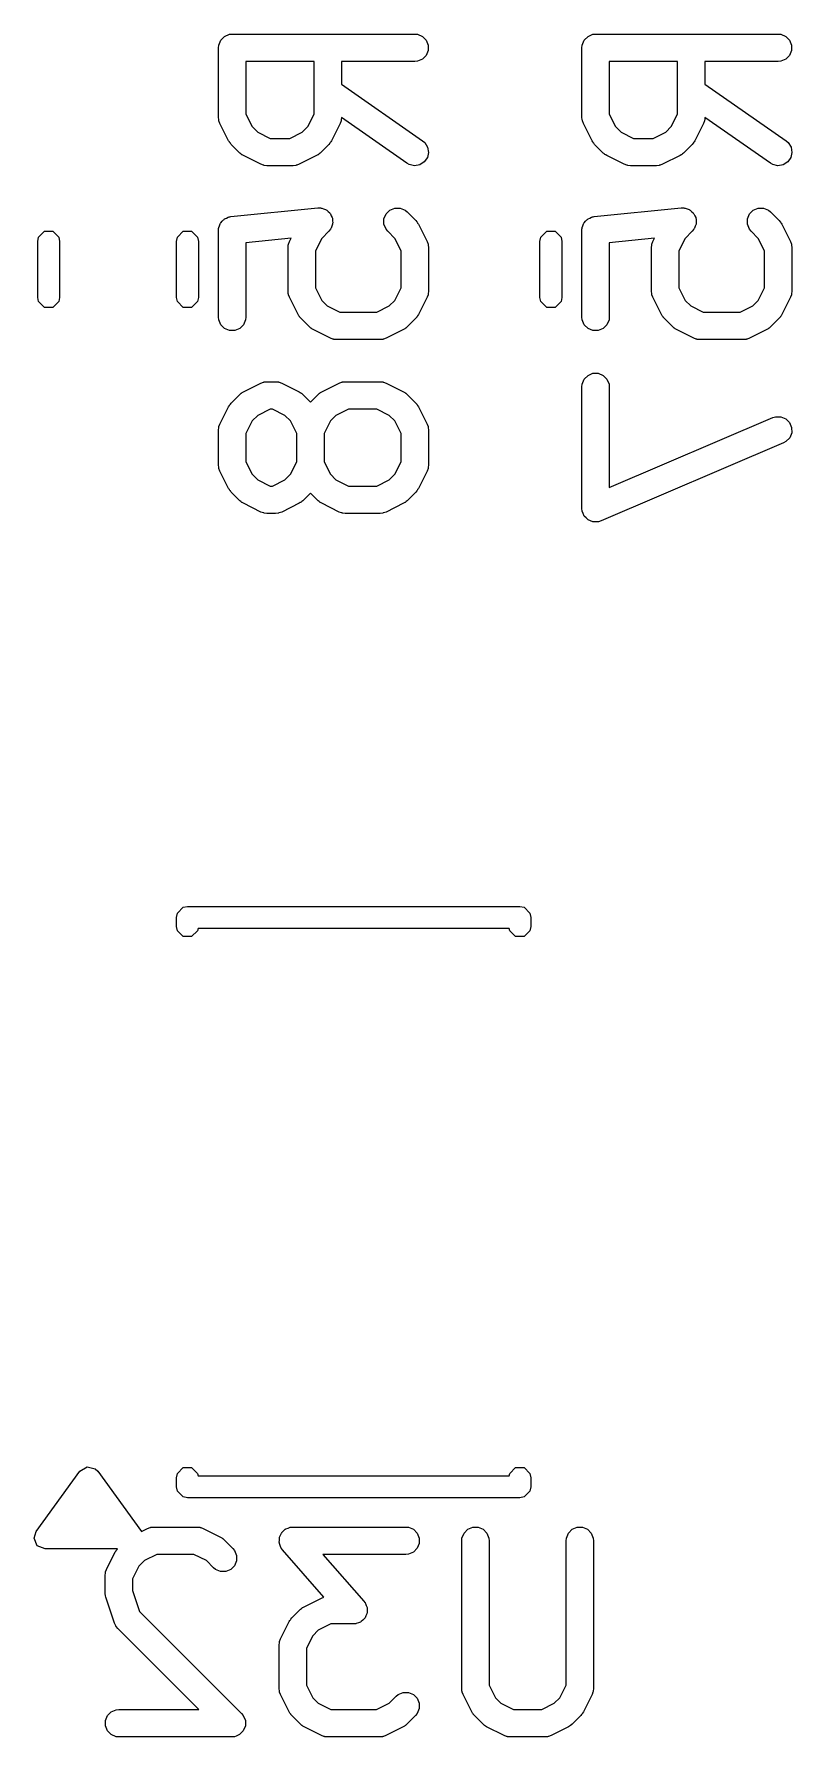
# Model space of a CAD drawing. Extents: x 3.99 to 8.09, y -5.39 to -1.7.
# Drawn here: x 4.3425 to 4.5059, y -2.635 to -2.2677 of the extents above; entities that cross this region are included whole.
import ezdxf

# ---------------------------------------------------------------- set-up
doc = ezdxf.new("R2010")
doc.units = 0
doc.header["$MEASUREMENT"] = 0
doc.layers.add('BLACK', color=7, linetype='CONTINUOUS')

msp = doc.modelspace()

# ---------------------------------------------------------------- linework, layer by layer
at = {"layer": 'BLACK', "linetype": 'CONTINUOUS'}
for p, q in [((4.38233, -2.27012), (4.38277, -2.26906)), ((4.38277, -2.26906), (4.38359, -2.26824)), ((4.38359, -2.26824), (4.38465, -2.2678)), ((4.38465, -2.2678), (4.38523, -2.26774)), ((4.38523, -2.26774), (4.4246, -2.26774)), ((4.4246, -2.26774), (4.42518, -2.2678)), ((4.42518, -2.2678), (4.42624, -2.26824)), ((4.42624, -2.26824), (4.42705, -2.26906)), ((4.42705, -2.26906), (4.4275, -2.27012)), ((4.46068, -2.27012), (4.46112, -2.26906)), ((4.46112, -2.26906), (4.46194, -2.26824)), ((4.46194, -2.26824), (4.463, -2.2678)), ((4.463, -2.2678), (4.46358, -2.26774)), ((4.46358, -2.26774), (4.50295, -2.26774)), ((4.50295, -2.26774), (4.50352, -2.2678)), ((4.50352, -2.2678), (4.50459, -2.26824)), ((4.50459, -2.26824), (4.5054, -2.26906)), ((4.5054, -2.26906), (4.50584, -2.27012)), ((4.38228, -2.2707), (4.38233, -2.27012)), ((4.38228, -2.2857), (4.38228, -2.2707)), ((4.42624, -2.27315), (4.42518, -2.27359)), ((4.42705, -2.27234), (4.42624, -2.27315)), ((4.4275, -2.27127), (4.42705, -2.27234)), ((4.4275, -2.27012), (4.4275, -2.27127)), ((4.46062, -2.2707), (4.46068, -2.27012)), ((4.46062, -2.2857), (4.46062, -2.2707)), ((4.50459, -2.27315), (4.50352, -2.27359)), ((4.5054, -2.27234), (4.50459, -2.27315)), ((4.50584, -2.27127), (4.5054, -2.27234)), ((4.50584, -2.27012), (4.50584, -2.27127)), ((4.4029, -2.27365), (4.38818, -2.27365)), ((4.38818, -2.27365), (4.38818, -2.285)), ((4.4029, -2.285), (4.4029, -2.27365)), ((4.4246, -2.27365), (4.4088, -2.27365)), ((4.4088, -2.27365), (4.4088, -2.27853)), ((4.42518, -2.27359), (4.4246, -2.27365)), ((4.48125, -2.27365), (4.46653, -2.27365)), ((4.46653, -2.27365), (4.46653, -2.285)), ((4.48125, -2.285), (4.48125, -2.27365)), ((4.50295, -2.27365), (4.48715, -2.27365)), ((4.48715, -2.27365), (4.48715, -2.27853)), ((4.50352, -2.27359), (4.50295, -2.27365)), ((4.4088, -2.27853), (4.42629, -2.29078)), ((4.48715, -2.27853), (4.50464, -2.29078)), ((4.38233, -2.28627), (4.38228, -2.2857)), ((4.38237, -2.28637), (4.38233, -2.28627)), ((4.38238, -2.28648), (4.38237, -2.28637)), ((4.38259, -2.28702), (4.38238, -2.28648)), ((4.38446, -2.29077), (4.38259, -2.28702)), ((4.38818, -2.285), (4.38953, -2.2877)), ((4.38953, -2.2877), (4.39073, -2.28889)), ((4.40035, -2.28889), (4.40155, -2.2877)), ((4.40155, -2.2877), (4.4029, -2.285)), ((4.40849, -2.28702), (4.40662, -2.29077)), ((4.4087, -2.28648), (4.40849, -2.28702)), ((4.40871, -2.28637), (4.4087, -2.28648)), ((4.40875, -2.28627), (4.40871, -2.28637)), ((4.4088, -2.28574), (4.40875, -2.28627)), ((4.42291, -2.29561), (4.4088, -2.28574)), ((4.46068, -2.28627), (4.46062, -2.2857)), ((4.46072, -2.28637), (4.46068, -2.28627)), ((4.46073, -2.28648), (4.46072, -2.28637)), ((4.46093, -2.28702), (4.46073, -2.28648)), ((4.46281, -2.29077), (4.46093, -2.28702)), ((4.46653, -2.285), (4.46788, -2.2877)), ((4.46788, -2.2877), (4.46907, -2.28889)), ((4.4787, -2.28889), (4.4799, -2.2877)), ((4.4799, -2.2877), (4.48125, -2.285)), ((4.48684, -2.28702), (4.48496, -2.29077)), ((4.48705, -2.28648), (4.48684, -2.28702)), ((4.48709, -2.28627), (4.48705, -2.28637)), ((4.48705, -2.28637), (4.48705, -2.28648)), ((4.48715, -2.28574), (4.48709, -2.28627)), ((4.50125, -2.29561), (4.48715, -2.28574)), ((4.38462, -2.29101), (4.38446, -2.29077)), ((4.38465, -2.29109), (4.38462, -2.29101)), ((4.38472, -2.29117), (4.38465, -2.29109)), ((4.38477, -2.29126), (4.38472, -2.29117)), ((4.38483, -2.29131), (4.38477, -2.29126)), ((4.38502, -2.29153), (4.38483, -2.29131)), ((4.38689, -2.29341), (4.38502, -2.29153)), ((4.39073, -2.28889), (4.39343, -2.29024)), ((4.39343, -2.29024), (4.39766, -2.29024)), ((4.39766, -2.29024), (4.40035, -2.28889)), ((4.40606, -2.29153), (4.40419, -2.29341)), ((4.40625, -2.29131), (4.40606, -2.29153)), ((4.40631, -2.29126), (4.40625, -2.29131)), ((4.40637, -2.29117), (4.40631, -2.29126)), ((4.40643, -2.29109), (4.40637, -2.29117)), ((4.40646, -2.29101), (4.40643, -2.29109)), ((4.40662, -2.29077), (4.40646, -2.29101)), ((4.42629, -2.29078), (4.42673, -2.29115)), ((4.42673, -2.29115), (4.42735, -2.29212)), ((4.46297, -2.29101), (4.46281, -2.29077)), ((4.463, -2.29109), (4.46297, -2.29101)), ((4.46306, -2.29117), (4.463, -2.29109)), ((4.46312, -2.29126), (4.46306, -2.29117)), ((4.46318, -2.29131), (4.46312, -2.29126)), ((4.46336, -2.29153), (4.46318, -2.29131)), ((4.46524, -2.29341), (4.46336, -2.29153)), ((4.46907, -2.28889), (4.47177, -2.29024)), ((4.47177, -2.29024), (4.476, -2.29024)), ((4.476, -2.29024), (4.4787, -2.28889)), ((4.48441, -2.29153), (4.48254, -2.29341)), ((4.4846, -2.29131), (4.48441, -2.29153)), ((4.48466, -2.29126), (4.4846, -2.29131)), ((4.48471, -2.29117), (4.48466, -2.29126)), ((4.48478, -2.29109), (4.48471, -2.29117)), ((4.48481, -2.29101), (4.48478, -2.29109)), ((4.48496, -2.29077), (4.48481, -2.29101)), ((4.50464, -2.29078), (4.50508, -2.29115)), ((4.50508, -2.29115), (4.5057, -2.29212)), ((4.38712, -2.29359), (4.38689, -2.29341)), ((4.38717, -2.29365), (4.38712, -2.29359)), ((4.38726, -2.29371), (4.38717, -2.29365)), ((4.38734, -2.29377), (4.38726, -2.29371)), ((4.38741, -2.2938), (4.38734, -2.29377)), ((4.38766, -2.29396), (4.38741, -2.2938)), ((4.39141, -2.29584), (4.38766, -2.29396)), ((4.40342, -2.29396), (4.39967, -2.29584)), ((4.40367, -2.2938), (4.40342, -2.29396)), ((4.40374, -2.29377), (4.40367, -2.2938)), ((4.40382, -2.29371), (4.40374, -2.29377)), ((4.40391, -2.29365), (4.40382, -2.29371)), ((4.40396, -2.29359), (4.40391, -2.29365)), ((4.40419, -2.29341), (4.40396, -2.29359)), ((4.42664, -2.29533), (4.42567, -2.29595)), ((4.4273, -2.29438), (4.42664, -2.29533)), ((4.42755, -2.29326), (4.4273, -2.29438)), ((4.42735, -2.29212), (4.42755, -2.29326)), ((4.46546, -2.29359), (4.46524, -2.29341)), ((4.46551, -2.29365), (4.46546, -2.29359)), ((4.4656, -2.29371), (4.46551, -2.29365)), ((4.46568, -2.29377), (4.4656, -2.29371)), ((4.46576, -2.2938), (4.46568, -2.29377)), ((4.466, -2.29396), (4.46576, -2.2938)), ((4.46975, -2.29584), (4.466, -2.29396)), ((4.48177, -2.29396), (4.47802, -2.29584)), ((4.48202, -2.2938), (4.48177, -2.29396)), ((4.48209, -2.29377), (4.48202, -2.2938)), ((4.48217, -2.29371), (4.48209, -2.29377)), ((4.48226, -2.29365), (4.48217, -2.29371)), ((4.48231, -2.29359), (4.48226, -2.29365)), ((4.48254, -2.29341), (4.48231, -2.29359)), ((4.50499, -2.29533), (4.50402, -2.29595)), ((4.50565, -2.29438), (4.50499, -2.29533)), ((4.5059, -2.29326), (4.50565, -2.29438)), ((4.5057, -2.29212), (4.5059, -2.29326)), ((4.39195, -2.29604), (4.39141, -2.29584)), ((4.39205, -2.29605), (4.39195, -2.29604)), ((4.39215, -2.29609), (4.39205, -2.29605)), ((4.39273, -2.29615), (4.39215, -2.29609)), ((4.39835, -2.29615), (4.39273, -2.29615)), ((4.39893, -2.29609), (4.39835, -2.29615)), ((4.39903, -2.29605), (4.39893, -2.29609)), ((4.39913, -2.29604), (4.39903, -2.29605)), ((4.39967, -2.29584), (4.39913, -2.29604)), ((4.42341, -2.2959), (4.42291, -2.29561)), ((4.42454, -2.29615), (4.42341, -2.2959)), ((4.42567, -2.29595), (4.42454, -2.29615)), ((4.47029, -2.29604), (4.46975, -2.29584)), ((4.4704, -2.29605), (4.47029, -2.29604)), ((4.4705, -2.29609), (4.4704, -2.29605)), ((4.47107, -2.29615), (4.4705, -2.29609)), ((4.4767, -2.29615), (4.47107, -2.29615)), ((4.47727, -2.29609), (4.4767, -2.29615)), ((4.47737, -2.29605), (4.47727, -2.29609)), ((4.47748, -2.29604), (4.47737, -2.29605)), ((4.47802, -2.29584), (4.47748, -2.29604)), ((4.50176, -2.2959), (4.50125, -2.29561)), ((4.50288, -2.29615), (4.50176, -2.2959)), ((4.50402, -2.29595), (4.50288, -2.29615)), ((4.38494, -2.30713), (4.40368, -2.30525)), ((4.40368, -2.30525), (4.40426, -2.30525)), ((4.40426, -2.30525), (4.4044, -2.3053)), ((4.4044, -2.3053), (4.40455, -2.3053)), ((4.40455, -2.3053), (4.40495, -2.30546)), ((4.40495, -2.30546), (4.40536, -2.30559)), ((4.40536, -2.30559), (4.40548, -2.30568)), ((4.40548, -2.30568), (4.40562, -2.30574)), ((4.40562, -2.30574), (4.40592, -2.30604)), ((4.40592, -2.30604), (4.40626, -2.30632)), ((4.40626, -2.30632), (4.40633, -2.30645)), ((4.40633, -2.30645), (4.40643, -2.30655)), ((4.40643, -2.30655), (4.4066, -2.30695)), ((4.41795, -2.30762), (4.41839, -2.30655)), ((4.41839, -2.30655), (4.41921, -2.30574)), ((4.41921, -2.30574), (4.42027, -2.3053)), ((4.42027, -2.3053), (4.42143, -2.3053)), ((4.42143, -2.3053), (4.42249, -2.30574)), ((4.42249, -2.30574), (4.42294, -2.3061)), ((4.42294, -2.3061), (4.42481, -2.30798)), ((4.46328, -2.30713), (4.48203, -2.30525)), ((4.48203, -2.30525), (4.48261, -2.30525)), ((4.48261, -2.30525), (4.48275, -2.3053)), ((4.48275, -2.3053), (4.4829, -2.3053)), ((4.4829, -2.3053), (4.4833, -2.30546)), ((4.4833, -2.30546), (4.48371, -2.30559)), ((4.48371, -2.30559), (4.48383, -2.30568)), ((4.48383, -2.30568), (4.48396, -2.30574)), ((4.48396, -2.30574), (4.48427, -2.30604)), ((4.48427, -2.30604), (4.4846, -2.30632)), ((4.4846, -2.30632), (4.48467, -2.30645)), ((4.48467, -2.30645), (4.48478, -2.30655)), ((4.48478, -2.30655), (4.48494, -2.30695)), ((4.4963, -2.30762), (4.49674, -2.30655)), ((4.49674, -2.30655), (4.49756, -2.30574)), ((4.49756, -2.30574), (4.49862, -2.3053)), ((4.49862, -2.3053), (4.49977, -2.3053)), ((4.49977, -2.3053), (4.50084, -2.30574)), ((4.50084, -2.30574), (4.50128, -2.3061)), ((4.50128, -2.3061), (4.50316, -2.30798)), ((4.38228, -2.31007), (4.3823, -2.30985)), ((4.38228, -2.32882), (4.38228, -2.31007)), ((4.38229, -2.30978), (4.38231, -2.30971)), ((4.3823, -2.30985), (4.38229, -2.30978)), ((4.38231, -2.30971), (4.38233, -2.30949)), ((4.38233, -2.30949), (4.3825, -2.30909)), ((4.3825, -2.30909), (4.38262, -2.30868)), ((4.38262, -2.30868), (4.38272, -2.30856)), ((4.38272, -2.30856), (4.38277, -2.30843)), ((4.38277, -2.30843), (4.38308, -2.30812)), ((4.38308, -2.30812), (4.38335, -2.30779)), ((4.38335, -2.30779), (4.38348, -2.30772)), ((4.38348, -2.30772), (4.38359, -2.30761)), ((4.38359, -2.30761), (4.38399, -2.30745)), ((4.38399, -2.30745), (4.38437, -2.30724)), ((4.38437, -2.30724), (4.38459, -2.3072)), ((4.38459, -2.3072), (4.38465, -2.30717)), ((4.38465, -2.30717), (4.38473, -2.30717)), ((4.38473, -2.30717), (4.38494, -2.30713)), ((4.40643, -2.30983), (4.40606, -2.31028)), ((4.40649, -2.3097), (4.40643, -2.30983)), ((4.40658, -2.30958), (4.40649, -2.3097)), ((4.40671, -2.30917), (4.40658, -2.30958)), ((4.4066, -2.30695), (4.4068, -2.30733)), ((4.40687, -2.30877), (4.40671, -2.30917)), ((4.4068, -2.30733), (4.40682, -2.30748)), ((4.40682, -2.30748), (4.40687, -2.30762)), ((4.40687, -2.30762), (4.40687, -2.30805)), ((4.40687, -2.30805), (4.40692, -2.30848)), ((4.40692, -2.30848), (4.40687, -2.30862)), ((4.40687, -2.30862), (4.40687, -2.30877)), ((4.41795, -2.30877), (4.41795, -2.30762)), ((4.41839, -2.30983), (4.41795, -2.30877)), ((4.41876, -2.31028), (4.41839, -2.30983)), ((4.42481, -2.30798), (4.425, -2.30821)), ((4.425, -2.30821), (4.42506, -2.30826)), ((4.42506, -2.30826), (4.42511, -2.30835)), ((4.42511, -2.30835), (4.42518, -2.30843)), ((4.42518, -2.30843), (4.42521, -2.3085)), ((4.42521, -2.3085), (4.42537, -2.30875)), ((4.42537, -2.30875), (4.42724, -2.3125)), ((4.46062, -2.31007), (4.46064, -2.30985)), ((4.46062, -2.32882), (4.46062, -2.31007)), ((4.46064, -2.30978), (4.46066, -2.30971)), ((4.46064, -2.30985), (4.46064, -2.30978)), ((4.46066, -2.30971), (4.46068, -2.30949)), ((4.46068, -2.30949), (4.46084, -2.30909)), ((4.46084, -2.30909), (4.46097, -2.30868)), ((4.46097, -2.30868), (4.46106, -2.30856)), ((4.46106, -2.30856), (4.46112, -2.30843)), ((4.46112, -2.30843), (4.46143, -2.30812)), ((4.46143, -2.30812), (4.4617, -2.30779)), ((4.4617, -2.30779), (4.46183, -2.30772)), ((4.46183, -2.30772), (4.46194, -2.30761)), ((4.46194, -2.30761), (4.46233, -2.30745)), ((4.46233, -2.30745), (4.46271, -2.30724)), ((4.46271, -2.30724), (4.46293, -2.3072)), ((4.46293, -2.3072), (4.463, -2.30717)), ((4.463, -2.30717), (4.46307, -2.30717)), ((4.46307, -2.30717), (4.46328, -2.30713)), ((4.48478, -2.30983), (4.48441, -2.31028)), ((4.48484, -2.3097), (4.48478, -2.30983)), ((4.48493, -2.30958), (4.48484, -2.3097)), ((4.48505, -2.30917), (4.48493, -2.30958)), ((4.48494, -2.30695), (4.48515, -2.30733)), ((4.48522, -2.30877), (4.48505, -2.30917)), ((4.48515, -2.30733), (4.48516, -2.30748)), ((4.48516, -2.30748), (4.48522, -2.30762)), ((4.48522, -2.30762), (4.48522, -2.30805)), ((4.48522, -2.30805), (4.48526, -2.30848)), ((4.48526, -2.30848), (4.48522, -2.30862)), ((4.48522, -2.30862), (4.48522, -2.30877)), ((4.4963, -2.30877), (4.4963, -2.30762)), ((4.49674, -2.30983), (4.4963, -2.30877)), ((4.49711, -2.31028), (4.49674, -2.30983)), ((4.50316, -2.30798), (4.50334, -2.30821)), ((4.50334, -2.30821), (4.5034, -2.30826)), ((4.5034, -2.30826), (4.50346, -2.30835)), ((4.50346, -2.30835), (4.50353, -2.30843)), ((4.50353, -2.30843), (4.50356, -2.3085)), ((4.50356, -2.3085), (4.50371, -2.30875)), ((4.50371, -2.30875), (4.50559, -2.3125)), ((4.34331, -2.31246), (4.34349, -2.31155)), ((4.34331, -2.32455), (4.34331, -2.31246)), ((4.34349, -2.31155), (4.34477, -2.31027)), ((4.34477, -2.31027), (4.34657, -2.31027)), ((4.34657, -2.31027), (4.34785, -2.31155)), ((4.34785, -2.31155), (4.34803, -2.31246)), ((4.34803, -2.31246), (4.34803, -2.32455)), ((4.37323, -2.31246), (4.37341, -2.31155)), ((4.37323, -2.32455), (4.37323, -2.31246)), ((4.37341, -2.31155), (4.37469, -2.31027)), ((4.37469, -2.31027), (4.37649, -2.31027)), ((4.37649, -2.31027), (4.37777, -2.31155)), ((4.37777, -2.31155), (4.37795, -2.31246)), ((4.37795, -2.31246), (4.37795, -2.32455)), ((4.39795, -2.31176), (4.38818, -2.31274)), ((4.38818, -2.31274), (4.38818, -2.32882)), ((4.39727, -2.31382), (4.39733, -2.31324)), ((4.39727, -2.32319), (4.39727, -2.31382)), ((4.39733, -2.31324), (4.39737, -2.31314)), ((4.39737, -2.31314), (4.39738, -2.31304)), ((4.39738, -2.31304), (4.39759, -2.3125)), ((4.39759, -2.3125), (4.39795, -2.31176)), ((4.40453, -2.31182), (4.40318, -2.31451)), ((4.40606, -2.31028), (4.40453, -2.31182)), ((4.4203, -2.31182), (4.41876, -2.31028)), ((4.42165, -2.31451), (4.4203, -2.31182)), ((4.42724, -2.3125), (4.42745, -2.31304)), ((4.42745, -2.31304), (4.42745, -2.31314)), ((4.42745, -2.31314), (4.4275, -2.31324)), ((4.4275, -2.31324), (4.42755, -2.31382)), ((4.42755, -2.31382), (4.42755, -2.32319)), ((4.45157, -2.31246), (4.45175, -2.31155)), ((4.45157, -2.32455), (4.45157, -2.31246)), ((4.45175, -2.31155), (4.45303, -2.31027)), ((4.45303, -2.31027), (4.45484, -2.31027)), ((4.45484, -2.31027), (4.45612, -2.31155)), ((4.45612, -2.31155), (4.4563, -2.31246)), ((4.4563, -2.31246), (4.4563, -2.32455)), ((4.4763, -2.31176), (4.46653, -2.31274)), ((4.46653, -2.31274), (4.46653, -2.32882)), ((4.47562, -2.31382), (4.47568, -2.31324)), ((4.47562, -2.32319), (4.47562, -2.31382)), ((4.47568, -2.31324), (4.47572, -2.31314)), ((4.47572, -2.31314), (4.47573, -2.31304)), ((4.47573, -2.31304), (4.47593, -2.3125)), ((4.47593, -2.3125), (4.4763, -2.31176)), ((4.48288, -2.31182), (4.48153, -2.31451)), ((4.48441, -2.31028), (4.48288, -2.31182)), ((4.49864, -2.31182), (4.49711, -2.31028)), ((4.49999, -2.31451), (4.49864, -2.31182)), ((4.50559, -2.3125), (4.50579, -2.31304)), ((4.50579, -2.31304), (4.5058, -2.31314)), ((4.5058, -2.31314), (4.50584, -2.31324)), ((4.50584, -2.31324), (4.5059, -2.31382)), ((4.5059, -2.31382), (4.5059, -2.32319)), ((4.40318, -2.31451), (4.40318, -2.32249)), ((4.42165, -2.32249), (4.42165, -2.31451)), ((4.48153, -2.31451), (4.48153, -2.32249)), ((4.49999, -2.32249), (4.49999, -2.31451)), ((4.34349, -2.32546), (4.34331, -2.32455)), ((4.34803, -2.32455), (4.34785, -2.32546)), ((4.37341, -2.32546), (4.37323, -2.32455)), ((4.37795, -2.32455), (4.37777, -2.32546)), ((4.39733, -2.32377), (4.39727, -2.32319)), ((4.39737, -2.32386), (4.39733, -2.32377)), ((4.39738, -2.32397), (4.39737, -2.32386)), ((4.39759, -2.32451), (4.39738, -2.32397)), ((4.39946, -2.32826), (4.39759, -2.32451)), ((4.40318, -2.32249), (4.40453, -2.32519)), ((4.4203, -2.32519), (4.42165, -2.32249)), ((4.42724, -2.32451), (4.42537, -2.32826)), ((4.42745, -2.32397), (4.42724, -2.32451)), ((4.4275, -2.32377), (4.42745, -2.32386)), ((4.42745, -2.32386), (4.42745, -2.32397)), ((4.42755, -2.32319), (4.4275, -2.32377)), ((4.45175, -2.32546), (4.45157, -2.32455)), ((4.4563, -2.32455), (4.45612, -2.32546)), ((4.47568, -2.32377), (4.47562, -2.32319)), ((4.47572, -2.32386), (4.47568, -2.32377)), ((4.47573, -2.32397), (4.47572, -2.32386)), ((4.47593, -2.32451), (4.47573, -2.32397)), ((4.47781, -2.32826), (4.47593, -2.32451)), ((4.48153, -2.32249), (4.48288, -2.32519)), ((4.49864, -2.32519), (4.49999, -2.32249)), ((4.50559, -2.32451), (4.50371, -2.32826)), ((4.50579, -2.32397), (4.50559, -2.32451)), ((4.5058, -2.32386), (4.50579, -2.32397)), ((4.50584, -2.32377), (4.5058, -2.32386)), ((4.5059, -2.32319), (4.50584, -2.32377)), ((4.34477, -2.32674), (4.34349, -2.32546)), ((4.34657, -2.32674), (4.34477, -2.32674)), ((4.34785, -2.32546), (4.34657, -2.32674)), ((4.37469, -2.32674), (4.37341, -2.32546)), ((4.37649, -2.32674), (4.37469, -2.32674)), ((4.37777, -2.32546), (4.37649, -2.32674)), ((4.39962, -2.32851), (4.39946, -2.32826)), ((4.39965, -2.32858), (4.39962, -2.32851)), ((4.39971, -2.32866), (4.39965, -2.32858)), ((4.40453, -2.32519), (4.40573, -2.32639)), ((4.40573, -2.32639), (4.40842, -2.32774)), ((4.40842, -2.32774), (4.4164, -2.32774)), ((4.4164, -2.32774), (4.4191, -2.32639)), ((4.4191, -2.32639), (4.4203, -2.32519)), ((4.42518, -2.32858), (4.42511, -2.32866)), ((4.42521, -2.32851), (4.42518, -2.32858)), ((4.42537, -2.32826), (4.42521, -2.32851)), ((4.45303, -2.32674), (4.45175, -2.32546)), ((4.45484, -2.32674), (4.45303, -2.32674)), ((4.45612, -2.32546), (4.45484, -2.32674)), ((4.47796, -2.32851), (4.47781, -2.32826)), ((4.47799, -2.32858), (4.47796, -2.32851)), ((4.47806, -2.32866), (4.47799, -2.32858)), ((4.48288, -2.32519), (4.48407, -2.32639)), ((4.48407, -2.32639), (4.48677, -2.32774)), ((4.48677, -2.32774), (4.49475, -2.32774)), ((4.49475, -2.32774), (4.49745, -2.32639)), ((4.49745, -2.32639), (4.49864, -2.32519)), ((4.50353, -2.32858), (4.50346, -2.32866)), ((4.50356, -2.32851), (4.50353, -2.32858)), ((4.50371, -2.32826), (4.50356, -2.32851)), ((4.38233, -2.32939), (4.38228, -2.32882)), ((4.38277, -2.33046), (4.38233, -2.32939)), ((4.38359, -2.33127), (4.38277, -2.33046)), ((4.38465, -2.33171), (4.38359, -2.33127)), ((4.38581, -2.33171), (4.38465, -2.33171)), ((4.38687, -2.33127), (4.38581, -2.33171)), ((4.38768, -2.33046), (4.38687, -2.33127)), ((4.38813, -2.32939), (4.38768, -2.33046)), ((4.38818, -2.32882), (4.38813, -2.32939)), ((4.39977, -2.32875), (4.39971, -2.32866)), ((4.39983, -2.3288), (4.39977, -2.32875)), ((4.40001, -2.32903), (4.39983, -2.3288)), ((4.40189, -2.3309), (4.40001, -2.32903)), ((4.40212, -2.33109), (4.40189, -2.3309)), ((4.40217, -2.33115), (4.40212, -2.33109)), ((4.40226, -2.3312), (4.40217, -2.33115)), ((4.40234, -2.33127), (4.40226, -2.3312)), ((4.40241, -2.3313), (4.40234, -2.33127)), ((4.40266, -2.33146), (4.40241, -2.3313)), ((4.40641, -2.33333), (4.40266, -2.33146)), ((4.42217, -2.33146), (4.41842, -2.33333)), ((4.42242, -2.3313), (4.42217, -2.33146)), ((4.42249, -2.33127), (4.42242, -2.3313)), ((4.42257, -2.3312), (4.42249, -2.33127)), ((4.42266, -2.33115), (4.42257, -2.3312)), ((4.42271, -2.33109), (4.42266, -2.33115)), ((4.42294, -2.3309), (4.42271, -2.33109)), ((4.42481, -2.32903), (4.42294, -2.3309)), ((4.425, -2.3288), (4.42481, -2.32903)), ((4.42506, -2.32875), (4.425, -2.3288)), ((4.42511, -2.32866), (4.42506, -2.32875)), ((4.46068, -2.32939), (4.46062, -2.32882)), ((4.46112, -2.33046), (4.46068, -2.32939)), ((4.46194, -2.33127), (4.46112, -2.33046)), ((4.463, -2.33171), (4.46194, -2.33127)), ((4.46415, -2.33171), (4.463, -2.33171)), ((4.46522, -2.33127), (4.46415, -2.33171)), ((4.46603, -2.33046), (4.46522, -2.33127)), ((4.46647, -2.32939), (4.46603, -2.33046)), ((4.46653, -2.32882), (4.46647, -2.32939)), ((4.47812, -2.32875), (4.47806, -2.32866)), ((4.47817, -2.3288), (4.47812, -2.32875)), ((4.47836, -2.32903), (4.47817, -2.3288)), ((4.48024, -2.3309), (4.47836, -2.32903)), ((4.48046, -2.33109), (4.48024, -2.3309)), ((4.48051, -2.33115), (4.48046, -2.33109)), ((4.4806, -2.3312), (4.48051, -2.33115)), ((4.48068, -2.33127), (4.4806, -2.3312)), ((4.48075, -2.3313), (4.48068, -2.33127)), ((4.481, -2.33146), (4.48075, -2.3313)), ((4.48475, -2.33333), (4.481, -2.33146)), ((4.50052, -2.33146), (4.49677, -2.33333)), ((4.50076, -2.3313), (4.50052, -2.33146)), ((4.50084, -2.33127), (4.50076, -2.3313)), ((4.50092, -2.3312), (4.50084, -2.33127)), ((4.50101, -2.33115), (4.50092, -2.3312)), ((4.50106, -2.33109), (4.50101, -2.33115)), ((4.50128, -2.3309), (4.50106, -2.33109)), ((4.50316, -2.32903), (4.50128, -2.3309)), ((4.50334, -2.3288), (4.50316, -2.32903)), ((4.5034, -2.32875), (4.50334, -2.3288)), ((4.50346, -2.32866), (4.5034, -2.32875)), ((4.40695, -2.33354), (4.40641, -2.33333)), ((4.40705, -2.33355), (4.40695, -2.33354)), ((4.40715, -2.33359), (4.40705, -2.33355)), ((4.40773, -2.33364), (4.40715, -2.33359)), ((4.4171, -2.33364), (4.40773, -2.33364)), ((4.41768, -2.33359), (4.4171, -2.33364)), ((4.41777, -2.33355), (4.41768, -2.33359)), ((4.41788, -2.33354), (4.41777, -2.33355)), ((4.41842, -2.33333), (4.41788, -2.33354)), ((4.48529, -2.33354), (4.48475, -2.33333)), ((4.4854, -2.33355), (4.48529, -2.33354)), ((4.4855, -2.33359), (4.4854, -2.33355)), ((4.48607, -2.33364), (4.4855, -2.33359)), ((4.49545, -2.33364), (4.48607, -2.33364)), ((4.49602, -2.33359), (4.49545, -2.33364)), ((4.49612, -2.33355), (4.49602, -2.33359)), ((4.49623, -2.33354), (4.49612, -2.33355)), ((4.49677, -2.33333), (4.49623, -2.33354)), ((4.38766, -2.34492), (4.39141, -2.34305)), ((4.39141, -2.34305), (4.39195, -2.34284)), ((4.39195, -2.34284), (4.39205, -2.34283)), ((4.39205, -2.34283), (4.39215, -2.34279)), ((4.39215, -2.34279), (4.39273, -2.34274)), ((4.39273, -2.34274), (4.3946, -2.34274)), ((4.3946, -2.34274), (4.39518, -2.34279)), ((4.39518, -2.34279), (4.39528, -2.34283)), ((4.39528, -2.34283), (4.39538, -2.34284)), ((4.39538, -2.34284), (4.39592, -2.34305)), ((4.39592, -2.34305), (4.39967, -2.34492)), ((4.40453, -2.34492), (4.40828, -2.34305)), ((4.40828, -2.34305), (4.40882, -2.34284)), ((4.40882, -2.34284), (4.40893, -2.34283)), ((4.40893, -2.34283), (4.40902, -2.34279)), ((4.40902, -2.34279), (4.4096, -2.34274)), ((4.4096, -2.34274), (4.4171, -2.34274)), ((4.4171, -2.34274), (4.41768, -2.34279)), ((4.41768, -2.34279), (4.41777, -2.34283)), ((4.41777, -2.34283), (4.41788, -2.34284)), ((4.41788, -2.34284), (4.41842, -2.34305)), ((4.41842, -2.34305), (4.42217, -2.34492)), ((4.46062, -2.34381), (4.46068, -2.34324)), ((4.46068, -2.34324), (4.46112, -2.34217)), ((4.46112, -2.34217), (4.46194, -2.34136)), ((4.46194, -2.34136), (4.463, -2.34092)), ((4.463, -2.34092), (4.46415, -2.34092)), ((4.46415, -2.34092), (4.46522, -2.34136)), ((4.46522, -2.34136), (4.46603, -2.34217)), ((4.46603, -2.34217), (4.46647, -2.34324)), ((4.46647, -2.34324), (4.46653, -2.34381)), ((4.38502, -2.34735), (4.38689, -2.34547)), ((4.38689, -2.34547), (4.38712, -2.34529)), ((4.38712, -2.34529), (4.38717, -2.34523)), ((4.38717, -2.34523), (4.38726, -2.34517)), ((4.38726, -2.34517), (4.38734, -2.34511)), ((4.38734, -2.34511), (4.38741, -2.34508)), ((4.38741, -2.34508), (4.38766, -2.34492)), ((4.39967, -2.34492), (4.39992, -2.34508)), ((4.39992, -2.34508), (4.39999, -2.34511)), ((4.39999, -2.34511), (4.40007, -2.34517)), ((4.40007, -2.34517), (4.40016, -2.34523)), ((4.40016, -2.34523), (4.40021, -2.34529)), ((4.40021, -2.34529), (4.40044, -2.34547)), ((4.40044, -2.34547), (4.4021, -2.34714)), ((4.4021, -2.34714), (4.40376, -2.34547)), ((4.40376, -2.34547), (4.40399, -2.34529)), ((4.40399, -2.34529), (4.40404, -2.34523)), ((4.40404, -2.34523), (4.40413, -2.34517)), ((4.40413, -2.34517), (4.40421, -2.34511)), ((4.40421, -2.34511), (4.40428, -2.34508)), ((4.40428, -2.34508), (4.40453, -2.34492)), ((4.42217, -2.34492), (4.42242, -2.34508)), ((4.42242, -2.34508), (4.42249, -2.34511)), ((4.42249, -2.34511), (4.42257, -2.34517)), ((4.42257, -2.34517), (4.42266, -2.34523)), ((4.42266, -2.34523), (4.42271, -2.34529)), ((4.42271, -2.34529), (4.42294, -2.34547)), ((4.42294, -2.34547), (4.42481, -2.34735)), ((4.46062, -2.37006), (4.46062, -2.34381)), ((4.46653, -2.34381), (4.46653, -2.36558)), ((4.38259, -2.35187), (4.38446, -2.34812)), ((4.38446, -2.34812), (4.38462, -2.34787)), ((4.38462, -2.34787), (4.38465, -2.3478)), ((4.38465, -2.3478), (4.38472, -2.34772)), ((4.38472, -2.34772), (4.38477, -2.34763)), ((4.38477, -2.34763), (4.38483, -2.34758)), ((4.38483, -2.34758), (4.38502, -2.34735)), ((4.39073, -2.34999), (4.38953, -2.35119)), ((4.39343, -2.34864), (4.39073, -2.34999)), ((4.39391, -2.34864), (4.39343, -2.34864)), ((4.3966, -2.34999), (4.39391, -2.34864)), ((4.3978, -2.35119), (4.3966, -2.34999)), ((4.4076, -2.34999), (4.4064, -2.35119)), ((4.4103, -2.34864), (4.4076, -2.34999)), ((4.4164, -2.34864), (4.4103, -2.34864)), ((4.4191, -2.34999), (4.4164, -2.34864)), ((4.4203, -2.35119), (4.4191, -2.34999)), ((4.42481, -2.34735), (4.425, -2.34758)), ((4.425, -2.34758), (4.42506, -2.34763)), ((4.42506, -2.34763), (4.42511, -2.34772)), ((4.42511, -2.34772), (4.42518, -2.3478)), ((4.42518, -2.3478), (4.42521, -2.34787)), ((4.42521, -2.34787), (4.42537, -2.34812)), ((4.42537, -2.34812), (4.42724, -2.35187)), ((4.46653, -2.36558), (4.50178, -2.35047)), ((4.50178, -2.35047), (4.50233, -2.3503)), ((4.50233, -2.3503), (4.50349, -2.35028)), ((4.50349, -2.35028), (4.50456, -2.35071)), ((4.38228, -2.35319), (4.38233, -2.35261)), ((4.38228, -2.36069), (4.38228, -2.35319)), ((4.38233, -2.35261), (4.38237, -2.35251)), ((4.38237, -2.35251), (4.38238, -2.35241)), ((4.38238, -2.35241), (4.38259, -2.35187)), ((4.38953, -2.35119), (4.38818, -2.35388)), ((4.38818, -2.35388), (4.38818, -2.35999)), ((4.39915, -2.35388), (4.3978, -2.35119)), ((4.39915, -2.35999), (4.39915, -2.35388)), ((4.4064, -2.35119), (4.40505, -2.35388)), ((4.40505, -2.35388), (4.40505, -2.35999)), ((4.42165, -2.35388), (4.4203, -2.35119)), ((4.42165, -2.35999), (4.42165, -2.35388)), ((4.42724, -2.35187), (4.42745, -2.35241)), ((4.42745, -2.35241), (4.42745, -2.35251)), ((4.42745, -2.35251), (4.4275, -2.35261)), ((4.4275, -2.35261), (4.42755, -2.35319)), ((4.42755, -2.35319), (4.42755, -2.36069)), ((4.50456, -2.35071), (4.50538, -2.35152)), ((4.50538, -2.35152), (4.50583, -2.35258)), ((4.50585, -2.35373), (4.50542, -2.3548)), ((4.50583, -2.35258), (4.50585, -2.35373)), ((4.50411, -2.3559), (4.46474, -2.37277)), ((4.50462, -2.35562), (4.50411, -2.3559)), ((4.50542, -2.3548), (4.50462, -2.35562)), ((4.38233, -2.36126), (4.38228, -2.36069)), ((4.38237, -2.36136), (4.38233, -2.36126)), ((4.38238, -2.36147), (4.38237, -2.36136)), ((4.38259, -2.36201), (4.38238, -2.36147)), ((4.38818, -2.35999), (4.38953, -2.36269)), ((4.3978, -2.36269), (4.39915, -2.35999)), ((4.40505, -2.35999), (4.4064, -2.36269)), ((4.4203, -2.36269), (4.42165, -2.35999)), ((4.42745, -2.36147), (4.42724, -2.36201)), ((4.4275, -2.36126), (4.42745, -2.36136)), ((4.42745, -2.36136), (4.42745, -2.36147)), ((4.42755, -2.36069), (4.4275, -2.36126)), ((4.38446, -2.36576), (4.38259, -2.36201)), ((4.38953, -2.36269), (4.39073, -2.36388)), ((4.39073, -2.36388), (4.39343, -2.36523)), ((4.39343, -2.36523), (4.39391, -2.36523)), ((4.39391, -2.36523), (4.3966, -2.36388)), ((4.3966, -2.36388), (4.3978, -2.36269)), ((4.4064, -2.36269), (4.4076, -2.36388)), ((4.4076, -2.36388), (4.4103, -2.36523)), ((4.4103, -2.36523), (4.4164, -2.36523)), ((4.4164, -2.36523), (4.4191, -2.36388)), ((4.4191, -2.36388), (4.4203, -2.36269)), ((4.42724, -2.36201), (4.42537, -2.36576)), ((4.38462, -2.366), (4.38446, -2.36576)), ((4.38465, -2.36608), (4.38462, -2.366)), ((4.38472, -2.36616), (4.38465, -2.36608)), ((4.38477, -2.36625), (4.38472, -2.36616)), ((4.38483, -2.3663), (4.38477, -2.36625)), ((4.38502, -2.36652), (4.38483, -2.3663)), ((4.38689, -2.3684), (4.38502, -2.36652)), ((4.38712, -2.36858), (4.38689, -2.3684)), ((4.38717, -2.36864), (4.38712, -2.36858)), ((4.38726, -2.3687), (4.38717, -2.36864)), ((4.38734, -2.36877), (4.38726, -2.3687)), ((4.38741, -2.3688), (4.38734, -2.36877)), ((4.38766, -2.36895), (4.38741, -2.3688)), ((4.39141, -2.37083), (4.38766, -2.36895)), ((4.39967, -2.36895), (4.39592, -2.37083)), ((4.39992, -2.3688), (4.39967, -2.36895)), ((4.39999, -2.36877), (4.39992, -2.3688)), ((4.40007, -2.3687), (4.39999, -2.36877)), ((4.40016, -2.36864), (4.40007, -2.3687)), ((4.40021, -2.36858), (4.40016, -2.36864)), ((4.40044, -2.3684), (4.40021, -2.36858)), ((4.4021, -2.36674), (4.40044, -2.3684)), ((4.40376, -2.3684), (4.4021, -2.36674)), ((4.40399, -2.36858), (4.40376, -2.3684)), ((4.40404, -2.36864), (4.40399, -2.36858)), ((4.40413, -2.3687), (4.40404, -2.36864)), ((4.40421, -2.36877), (4.40413, -2.3687)), ((4.40428, -2.3688), (4.40421, -2.36877)), ((4.40453, -2.36895), (4.40428, -2.3688)), ((4.40828, -2.37083), (4.40453, -2.36895)), ((4.42217, -2.36895), (4.41842, -2.37083)), ((4.42242, -2.3688), (4.42217, -2.36895)), ((4.42249, -2.36877), (4.42242, -2.3688)), ((4.42257, -2.3687), (4.42249, -2.36877)), ((4.42266, -2.36864), (4.42257, -2.3687)), ((4.42271, -2.36858), (4.42266, -2.36864)), ((4.42294, -2.3684), (4.42271, -2.36858)), ((4.42481, -2.36652), (4.42294, -2.3684)), ((4.425, -2.3663), (4.42481, -2.36652)), ((4.42506, -2.36625), (4.425, -2.3663)), ((4.42511, -2.36616), (4.42506, -2.36625)), ((4.42518, -2.36608), (4.42511, -2.36616)), ((4.42521, -2.366), (4.42518, -2.36608)), ((4.42537, -2.36576), (4.42521, -2.366)), ((4.39195, -2.37103), (4.39141, -2.37083)), ((4.39205, -2.37104), (4.39195, -2.37103)), ((4.39215, -2.37108), (4.39205, -2.37104)), ((4.39273, -2.37114), (4.39215, -2.37108)), ((4.3946, -2.37114), (4.39273, -2.37114)), ((4.39518, -2.37108), (4.3946, -2.37114)), ((4.39528, -2.37104), (4.39518, -2.37108)), ((4.39538, -2.37103), (4.39528, -2.37104)), ((4.39592, -2.37083), (4.39538, -2.37103)), ((4.40882, -2.37103), (4.40828, -2.37083)), ((4.40893, -2.37104), (4.40882, -2.37103)), ((4.40902, -2.37108), (4.40893, -2.37104)), ((4.4096, -2.37114), (4.40902, -2.37108)), ((4.4171, -2.37114), (4.4096, -2.37114)), ((4.41768, -2.37108), (4.4171, -2.37114)), ((4.41777, -2.37104), (4.41768, -2.37108)), ((4.41788, -2.37103), (4.41777, -2.37104)), ((4.41842, -2.37083), (4.41788, -2.37103)), ((4.46068, -2.37064), (4.46062, -2.37006)), ((4.46069, -2.37065), (4.46068, -2.37064)), ((4.46069, -2.37067), (4.46069, -2.37065)), ((4.46091, -2.37118), (4.46069, -2.37067)), ((4.46112, -2.3717), (4.46091, -2.37118)), ((4.46113, -2.37171), (4.46112, -2.3717)), ((4.46114, -2.37173), (4.46113, -2.37171)), ((4.46154, -2.37212), (4.46114, -2.37173)), ((4.46194, -2.37252), (4.46154, -2.37212)), ((4.46195, -2.37252), (4.46194, -2.37252)), ((4.46197, -2.37253), (4.46195, -2.37252)), ((4.46248, -2.37274), (4.46197, -2.37253)), ((4.463, -2.37296), (4.46248, -2.37274)), ((4.46302, -2.37296), (4.463, -2.37296)), ((4.46303, -2.37296), (4.46302, -2.37296)), ((4.46359, -2.37296), (4.46303, -2.37296)), ((4.46415, -2.37296), (4.46359, -2.37296)), ((4.46417, -2.37295), (4.46415, -2.37296)), ((4.46419, -2.37295), (4.46417, -2.37295)), ((4.46474, -2.37277), (4.46419, -2.37295)), ((4.37341, -2.45736), (4.37469, -2.45609)), ((4.37469, -2.45609), (4.37559, -2.45591)), ((4.37559, -2.45591), (4.44724, -2.45591)), ((4.44724, -2.45591), (4.44815, -2.45609)), ((4.44815, -2.45609), (4.44943, -2.45736)), ((4.37323, -2.45827), (4.37341, -2.45736)), ((4.37323, -2.46024), (4.37323, -2.45827)), ((4.37341, -2.46114), (4.37323, -2.46024)), ((4.37787, -2.46063), (4.37777, -2.46114)), ((4.44496, -2.46063), (4.37787, -2.46063)), ((4.44506, -2.46114), (4.44496, -2.46063)), ((4.44943, -2.45736), (4.44961, -2.45827)), ((4.44961, -2.46024), (4.44943, -2.46114)), ((4.44961, -2.45827), (4.44961, -2.46024)), ((4.37469, -2.46242), (4.37341, -2.46114)), ((4.37649, -2.46242), (4.37469, -2.46242)), ((4.37777, -2.46114), (4.37649, -2.46242)), ((4.44634, -2.46242), (4.44506, -2.46114)), ((4.44815, -2.46242), (4.44634, -2.46242)), ((4.44943, -2.46114), (4.44815, -2.46242)), ((4.34297, -2.59074), (4.35242, -2.57774)), ((4.35242, -2.57774), (4.35396, -2.5768)), ((4.35396, -2.5768), (4.35572, -2.57722)), ((4.35572, -2.57722), (4.35624, -2.57774)), ((4.35624, -2.57774), (4.36568, -2.59072)), ((4.37323, -2.57913), (4.37341, -2.57823)), ((4.37341, -2.57823), (4.37469, -2.57695)), ((4.37469, -2.57695), (4.37649, -2.57695)), ((4.37649, -2.57695), (4.37777, -2.57823)), ((4.37777, -2.57823), (4.37787, -2.57874)), ((4.44496, -2.57874), (4.44506, -2.57823)), ((4.44506, -2.57823), (4.44634, -2.57695)), ((4.44634, -2.57695), (4.44815, -2.57695)), ((4.44815, -2.57695), (4.44943, -2.57823)), ((4.44943, -2.57823), (4.44961, -2.57913)), ((4.37323, -2.5811), (4.37323, -2.57913)), ((4.37341, -2.58201), (4.37323, -2.5811)), ((4.37469, -2.58328), (4.37341, -2.58201)), ((4.37787, -2.57874), (4.44496, -2.57874)), ((4.44943, -2.58201), (4.44815, -2.58328)), ((4.44961, -2.5811), (4.44943, -2.58201)), ((4.44961, -2.57913), (4.44961, -2.5811)), ((4.37559, -2.58346), (4.37469, -2.58328)), ((4.44724, -2.58346), (4.37559, -2.58346)), ((4.44815, -2.58328), (4.44724, -2.58346)), ((4.34252, -2.59213), (4.34297, -2.59074)), ((4.34321, -2.5938), (4.34252, -2.59213)), ((4.36568, -2.59072), (4.36698, -2.59007)), ((4.36698, -2.59007), (4.36752, -2.58986)), ((4.36752, -2.58986), (4.36762, -2.58985)), ((4.36762, -2.58985), (4.36772, -2.58981)), ((4.36772, -2.58981), (4.3683, -2.58976)), ((4.3683, -2.58976), (4.37767, -2.58976)), ((4.37767, -2.58976), (4.37825, -2.58981)), ((4.37825, -2.58981), (4.37835, -2.58985)), ((4.37835, -2.58985), (4.37845, -2.58986)), ((4.37845, -2.58986), (4.37899, -2.59007)), ((4.37899, -2.59007), (4.38274, -2.59194)), ((4.38274, -2.59194), (4.38299, -2.5921)), ((4.38299, -2.5921), (4.38306, -2.59213)), ((4.38306, -2.59213), (4.38314, -2.5922)), ((4.38314, -2.5922), (4.38323, -2.59225)), ((4.38323, -2.59225), (4.38328, -2.59231)), ((4.38328, -2.59231), (4.38351, -2.5925)), ((4.38351, -2.5925), (4.38538, -2.59437)), ((4.39537, -2.59309), (4.3954, -2.59261)), ((4.3954, -2.59213), (4.39544, -2.59204)), ((4.3954, -2.59261), (4.3954, -2.59213)), ((4.39544, -2.59194), (4.39566, -2.59151)), ((4.39544, -2.59204), (4.39544, -2.59194)), ((4.39566, -2.59151), (4.39584, -2.59107)), ((4.39584, -2.59107), (4.39591, -2.591)), ((4.39591, -2.591), (4.39595, -2.59091)), ((4.39595, -2.59091), (4.39631, -2.59059)), ((4.39631, -2.59059), (4.39665, -2.59025)), ((4.39665, -2.59025), (4.39675, -2.59022)), ((4.39675, -2.59022), (4.39682, -2.59015)), ((4.39682, -2.59015), (4.39727, -2.59)), ((4.39727, -2.59), (4.39772, -2.58981)), ((4.39772, -2.58981), (4.39786, -2.5898)), ((4.39786, -2.5898), (4.39791, -2.58978)), ((4.39791, -2.58978), (4.39799, -2.58979)), ((4.39799, -2.58979), (4.39829, -2.58976)), ((4.39829, -2.58976), (4.42267, -2.58976)), ((4.42267, -2.58976), (4.42324, -2.58981)), ((4.42324, -2.58981), (4.42431, -2.59025)), ((4.42431, -2.59025), (4.42512, -2.59107)), ((4.42512, -2.59107), (4.42556, -2.59213)), ((4.42556, -2.59213), (4.42556, -2.59329)), ((4.43471, -2.59271), (4.43477, -2.59213)), ((4.43471, -2.62458), (4.43471, -2.59271)), ((4.43477, -2.59213), (4.43521, -2.59107)), ((4.43521, -2.59107), (4.43602, -2.59025)), ((4.43602, -2.59025), (4.43709, -2.58981)), ((4.43709, -2.58981), (4.43824, -2.58981)), ((4.43824, -2.58981), (4.4393, -2.59025)), ((4.4393, -2.59025), (4.44012, -2.59107)), ((4.44012, -2.59107), (4.44056, -2.59213)), ((4.44056, -2.59213), (4.44062, -2.59271)), ((4.44062, -2.59271), (4.44062, -2.62388)), ((4.45721, -2.59271), (4.45727, -2.59213)), ((4.45721, -2.62388), (4.45721, -2.59271)), ((4.45727, -2.59213), (4.45771, -2.59107)), ((4.45771, -2.59107), (4.45852, -2.59025)), ((4.45852, -2.59025), (4.45959, -2.58981)), ((4.45959, -2.58981), (4.46074, -2.58981)), ((4.46074, -2.58981), (4.4618, -2.59025)), ((4.4618, -2.59025), (4.46262, -2.59107)), ((4.46262, -2.59107), (4.46306, -2.59213)), ((4.46306, -2.59213), (4.46311, -2.59271)), ((4.46311, -2.59271), (4.46311, -2.62458)), ((4.34488, -2.59449), (4.34321, -2.5938)), ((4.36049, -2.59449), (4.34488, -2.59449)), ((4.35816, -2.59889), (4.36003, -2.59514)), ((4.36003, -2.59514), (4.36019, -2.59489)), ((4.36019, -2.59489), (4.36022, -2.59482)), ((4.36022, -2.59482), (4.36028, -2.59474)), ((4.36028, -2.59474), (4.36034, -2.59465)), ((4.36034, -2.59465), (4.3604, -2.5946)), ((4.3604, -2.5946), (4.36049, -2.59449)), ((4.36899, -2.59566), (4.3663, -2.59701)), ((4.37697, -2.59566), (4.36899, -2.59566)), ((4.37967, -2.59701), (4.37697, -2.59566)), ((4.38538, -2.59437), (4.38575, -2.59482)), ((4.38575, -2.59482), (4.38619, -2.59588)), ((4.38619, -2.59588), (4.38619, -2.59703)), ((4.3954, -2.59319), (4.39537, -2.59309)), ((4.3954, -2.59329), (4.3954, -2.59319)), ((4.39558, -2.59373), (4.3954, -2.59329)), ((4.39574, -2.59418), (4.39558, -2.59373)), ((4.39582, -2.5943), (4.39574, -2.59418)), ((4.39584, -2.59435), (4.39582, -2.5943)), ((4.39589, -2.5944), (4.39584, -2.59435)), ((4.39607, -2.59465), (4.39589, -2.5944)), ((4.405, -2.60486), (4.39607, -2.59465)), ((4.42267, -2.59566), (4.4048, -2.59566)), ((4.4048, -2.59566), (4.41364, -2.60576)), ((4.42324, -2.59561), (4.42267, -2.59566)), ((4.42431, -2.59516), (4.42324, -2.59561)), ((4.42512, -2.59435), (4.42431, -2.59516)), ((4.42556, -2.59329), (4.42512, -2.59435)), ((4.35785, -2.60021), (4.3579, -2.59963)), ((4.35785, -2.60396), (4.35785, -2.60021)), ((4.3579, -2.59963), (4.35794, -2.59953)), ((4.35794, -2.59953), (4.35795, -2.59943)), ((4.35795, -2.59943), (4.35816, -2.59889)), ((4.3651, -2.59821), (4.36375, -2.60091)), ((4.3663, -2.59701), (4.3651, -2.59821)), ((4.38121, -2.59855), (4.37967, -2.59701)), ((4.38166, -2.59891), (4.38121, -2.59855)), ((4.38272, -2.59935), (4.38166, -2.59891)), ((4.38387, -2.59935), (4.38272, -2.59935)), ((4.38494, -2.59891), (4.38387, -2.59935)), ((4.38575, -2.5981), (4.38494, -2.59891)), ((4.38619, -2.59703), (4.38575, -2.5981)), ((4.35787, -2.60425), (4.35785, -2.60396)), ((4.36375, -2.60091), (4.36375, -2.60348)), ((4.36375, -2.60348), (4.36525, -2.60799)), ((4.35787, -2.60433), (4.35787, -2.60425)), ((4.35789, -2.60443), (4.35787, -2.60433)), ((4.3579, -2.60453), (4.35789, -2.60443)), ((4.35793, -2.60461), (4.3579, -2.60453)), ((4.358, -2.60489), (4.35793, -2.60461)), ((4.35987, -2.61052), (4.358, -2.60489)), ((4.39808, -2.60937), (4.39996, -2.60749)), ((4.39996, -2.60749), (4.40018, -2.60731)), ((4.40018, -2.60731), (4.40023, -2.60725)), ((4.40023, -2.60725), (4.40032, -2.60719)), ((4.40032, -2.60719), (4.4004, -2.60713)), ((4.4004, -2.60713), (4.40047, -2.6071)), ((4.40047, -2.6071), (4.40072, -2.60694)), ((4.40072, -2.60694), (4.40447, -2.60507)), ((4.40447, -2.60507), (4.405, -2.60486)), ((4.41364, -2.60576), (4.41382, -2.60601)), ((4.41382, -2.60601), (4.41387, -2.60607)), ((4.41387, -2.60607), (4.41389, -2.60612)), ((4.41389, -2.60612), (4.41398, -2.60623)), ((4.41398, -2.60623), (4.41413, -2.60669)), ((4.41413, -2.60669), (4.41431, -2.60713)), ((4.41431, -2.60713), (4.41431, -2.60723)), ((4.41431, -2.60723), (4.41435, -2.60733)), ((4.41435, -2.60733), (4.41431, -2.6078)), ((4.36011, -2.61104), (4.35987, -2.61052)), ((4.36018, -2.61112), (4.36011, -2.61104)), ((4.36022, -2.61122), (4.36018, -2.61112)), ((4.36059, -2.61167), (4.36022, -2.61122)), ((4.36525, -2.60799), (4.38726, -2.62999)), ((4.39565, -2.61389), (4.39753, -2.61014)), ((4.39753, -2.61014), (4.39768, -2.60989)), ((4.39768, -2.60989), (4.39771, -2.60982)), ((4.39771, -2.60982), (4.39778, -2.60974)), ((4.39778, -2.60974), (4.39784, -2.60965)), ((4.39784, -2.60965), (4.3979, -2.6096)), ((4.3979, -2.6096), (4.39808, -2.60937)), ((4.40649, -2.61066), (4.40379, -2.61201)), ((4.41142, -2.61066), (4.40649, -2.61066)), ((4.41172, -2.61063), (4.41142, -2.61066)), ((4.4118, -2.61064), (4.41172, -2.61063)), ((4.41185, -2.61062), (4.4118, -2.61064)), ((4.41199, -2.6106), (4.41185, -2.61062)), ((4.41244, -2.61042), (4.41199, -2.6106)), ((4.41289, -2.61027), (4.41244, -2.61042)), ((4.41297, -2.6102), (4.41289, -2.61027)), ((4.41306, -2.61016), (4.41297, -2.6102)), ((4.4134, -2.60982), (4.41306, -2.61016)), ((4.41376, -2.60951), (4.4134, -2.60982)), ((4.4138, -2.60942), (4.41376, -2.60951)), ((4.41387, -2.60935), (4.4138, -2.60942)), ((4.41406, -2.60891), (4.41387, -2.60935)), ((4.41427, -2.60847), (4.41406, -2.60891)), ((4.41428, -2.60838), (4.41427, -2.60847)), ((4.41431, -2.60828), (4.41428, -2.60838)), ((4.41431, -2.6078), (4.41431, -2.60828)), ((4.37804, -2.62913), (4.36059, -2.61167)), ((4.39534, -2.61521), (4.3954, -2.61463)), ((4.3954, -2.61463), (4.39544, -2.61453)), ((4.39544, -2.61453), (4.39545, -2.61443)), ((4.39545, -2.61443), (4.39565, -2.61389)), ((4.4026, -2.61321), (4.40125, -2.6159)), ((4.40379, -2.61201), (4.4026, -2.61321)), ((4.39534, -2.62458), (4.39534, -2.61521)), ((4.40125, -2.6159), (4.40125, -2.62388)), ((4.3954, -2.62516), (4.39534, -2.62458)), ((4.39544, -2.62525), (4.3954, -2.62516)), ((4.39545, -2.62536), (4.39544, -2.62525)), ((4.39565, -2.6259), (4.39545, -2.62536)), ((4.39753, -2.62965), (4.39565, -2.6259)), ((4.40125, -2.62388), (4.4026, -2.62658)), ((4.42058, -2.62624), (4.42103, -2.62587)), ((4.42103, -2.62587), (4.42209, -2.62543)), ((4.42209, -2.62543), (4.42324, -2.62543)), ((4.42324, -2.62543), (4.42431, -2.62587)), ((4.42431, -2.62587), (4.42512, -2.62669)), ((4.43477, -2.62516), (4.43471, -2.62458)), ((4.43481, -2.62525), (4.43477, -2.62516)), ((4.43482, -2.62536), (4.43481, -2.62525)), ((4.43502, -2.6259), (4.43482, -2.62536)), ((4.4369, -2.62965), (4.43502, -2.6259)), ((4.44062, -2.62388), (4.44197, -2.62658)), ((4.45586, -2.62658), (4.45721, -2.62388)), ((4.4628, -2.6259), (4.46093, -2.62965)), ((4.46301, -2.62536), (4.4628, -2.6259)), ((4.46302, -2.62525), (4.46301, -2.62536)), ((4.46306, -2.62516), (4.46302, -2.62525)), ((4.46311, -2.62458), (4.46306, -2.62516)), ((4.35834, -2.63044), (4.35916, -2.62962)), ((4.35916, -2.62962), (4.36022, -2.62918)), ((4.36022, -2.62918), (4.3608, -2.62913)), ((4.3608, -2.62913), (4.37804, -2.62913)), ((4.39768, -2.6299), (4.39753, -2.62965)), ((4.4026, -2.62658), (4.40379, -2.62778)), ((4.40379, -2.62778), (4.40649, -2.62913)), ((4.40649, -2.62913), (4.41634, -2.62913)), ((4.41634, -2.62913), (4.41904, -2.62778)), ((4.41904, -2.62778), (4.42058, -2.62624)), ((4.42512, -2.62669), (4.42556, -2.62775)), ((4.42556, -2.62891), (4.42512, -2.62997)), ((4.42556, -2.62775), (4.42556, -2.62891)), ((4.43705, -2.6299), (4.4369, -2.62965)), ((4.44197, -2.62658), (4.44316, -2.62778)), ((4.44316, -2.62778), (4.44586, -2.62913)), ((4.44586, -2.62913), (4.45197, -2.62913)), ((4.45197, -2.62913), (4.45466, -2.62778)), ((4.45466, -2.62778), (4.45586, -2.62658)), ((4.46093, -2.62965), (4.46077, -2.6299)), ((4.3579, -2.6315), (4.35834, -2.63044)), ((4.3579, -2.63266), (4.3579, -2.6315)), ((4.35834, -2.63372), (4.3579, -2.63266)), ((4.38726, -2.62999), (4.38763, -2.63044)), ((4.38763, -2.63044), (4.38807, -2.6315)), ((4.38807, -2.63266), (4.38763, -2.63372)), ((4.38807, -2.6315), (4.38807, -2.63266)), ((4.39771, -2.62997), (4.39768, -2.6299)), ((4.39778, -2.63005), (4.39771, -2.62997)), ((4.39784, -2.63014), (4.39778, -2.63005)), ((4.3979, -2.63019), (4.39784, -2.63014)), ((4.39808, -2.63042), (4.3979, -2.63019)), ((4.39996, -2.63229), (4.39808, -2.63042)), ((4.40018, -2.63248), (4.39996, -2.63229)), ((4.40023, -2.63254), (4.40018, -2.63248)), ((4.40032, -2.63259), (4.40023, -2.63254)), ((4.4004, -2.63266), (4.40032, -2.63259)), ((4.40047, -2.63269), (4.4004, -2.63266)), ((4.40072, -2.63285), (4.40047, -2.63269)), ((4.40447, -2.63472), (4.40072, -2.63285)), ((4.42211, -2.63285), (4.41836, -2.63472)), ((4.42236, -2.63269), (4.42211, -2.63285)), ((4.42243, -2.63266), (4.42236, -2.63269)), ((4.42251, -2.63259), (4.42243, -2.63266)), ((4.4226, -2.63254), (4.42251, -2.63259)), ((4.42265, -2.63248), (4.4226, -2.63254)), ((4.42288, -2.63229), (4.42265, -2.63248)), ((4.42475, -2.63042), (4.42288, -2.63229)), ((4.42512, -2.62997), (4.42475, -2.63042)), ((4.43708, -2.62997), (4.43705, -2.6299)), ((4.43715, -2.63005), (4.43708, -2.62997)), ((4.43721, -2.63014), (4.43715, -2.63005)), ((4.43727, -2.63019), (4.43721, -2.63014)), ((4.43745, -2.63042), (4.43727, -2.63019)), ((4.43933, -2.63229), (4.43745, -2.63042)), ((4.43955, -2.63248), (4.43933, -2.63229)), ((4.4396, -2.63254), (4.43955, -2.63248)), ((4.43969, -2.63259), (4.4396, -2.63254)), ((4.43977, -2.63266), (4.43969, -2.63259)), ((4.43985, -2.63269), (4.43977, -2.63266)), ((4.44009, -2.63285), (4.43985, -2.63269)), ((4.44384, -2.63472), (4.44009, -2.63285)), ((4.45773, -2.63285), (4.45398, -2.63472)), ((4.45798, -2.63269), (4.45773, -2.63285)), ((4.45805, -2.63266), (4.45798, -2.63269)), ((4.45813, -2.63259), (4.45805, -2.63266)), ((4.45822, -2.63254), (4.45813, -2.63259)), ((4.45827, -2.63248), (4.45822, -2.63254)), ((4.4585, -2.63229), (4.45827, -2.63248)), ((4.46037, -2.63042), (4.4585, -2.63229)), ((4.46056, -2.63019), (4.46037, -2.63042)), ((4.46062, -2.63014), (4.46056, -2.63019)), ((4.46068, -2.63005), (4.46062, -2.63014)), ((4.46074, -2.62997), (4.46068, -2.63005)), ((4.46077, -2.6299), (4.46074, -2.62997)), ((4.35916, -2.63453), (4.35834, -2.63372)), ((4.36022, -2.63498), (4.35916, -2.63453)), ((4.3608, -2.63503), (4.36022, -2.63498)), ((4.38517, -2.63503), (4.3608, -2.63503)), ((4.38575, -2.63498), (4.38517, -2.63503)), ((4.38606, -2.63485), (4.38575, -2.63498)), ((4.38681, -2.63453), (4.38606, -2.63485)), ((4.38763, -2.63372), (4.38681, -2.63453)), ((4.40501, -2.63493), (4.40447, -2.63472)), ((4.40512, -2.63493), (4.40501, -2.63493)), ((4.40522, -2.63498), (4.40512, -2.63493)), ((4.40579, -2.63503), (4.40522, -2.63498)), ((4.41704, -2.63503), (4.40579, -2.63503)), ((4.41762, -2.63498), (4.41704, -2.63503)), ((4.41772, -2.63493), (4.41762, -2.63498)), ((4.41782, -2.63493), (4.41772, -2.63493)), ((4.41836, -2.63472), (4.41782, -2.63493)), ((4.44438, -2.63493), (4.44384, -2.63472)), ((4.44449, -2.63493), (4.44438, -2.63493)), ((4.44459, -2.63498), (4.44449, -2.63493)), ((4.44516, -2.63503), (4.44459, -2.63498)), ((4.45266, -2.63503), (4.44516, -2.63503)), ((4.45324, -2.63498), (4.45266, -2.63503)), ((4.45334, -2.63493), (4.45324, -2.63498)), ((4.45344, -2.63493), (4.45334, -2.63493)), ((4.45398, -2.63472), (4.45344, -2.63493))]:
    msp.add_line(p, q, dxfattribs=at)

doc.saveas('drawing.dxf')
